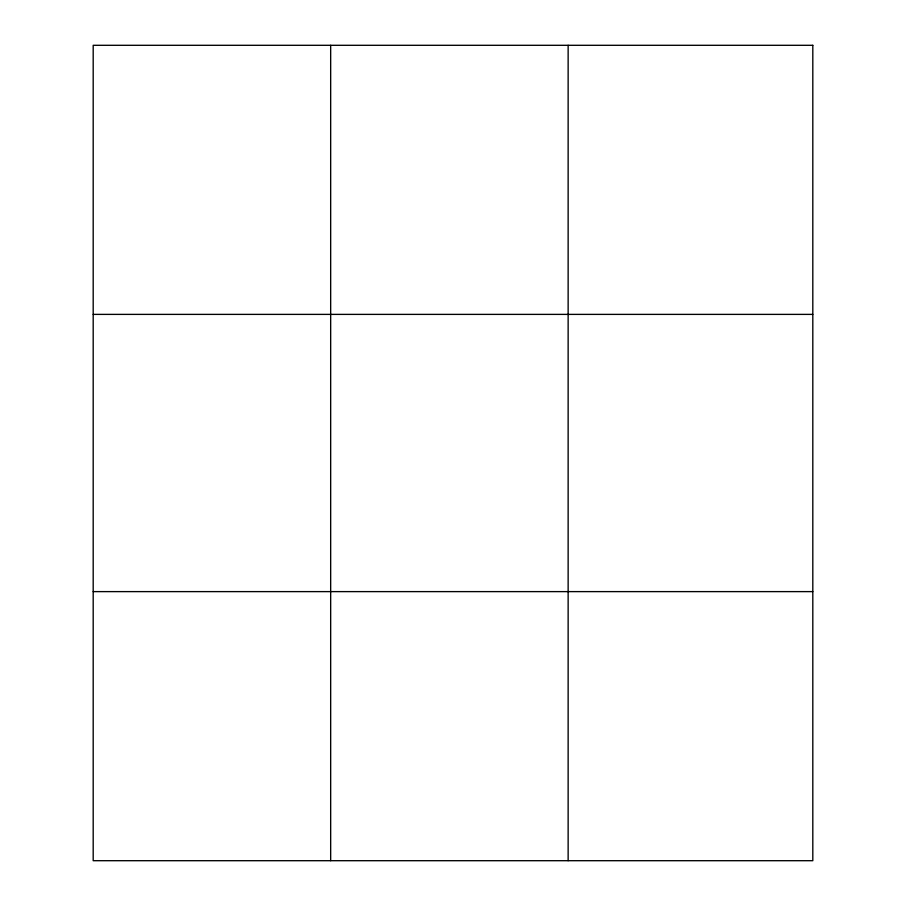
<?xml version="1.0" encoding="UTF-8"?>
<svg xmlns="http://www.w3.org/2000/svg" width="906" height="906" viewBox="0 0 906 906"><rect width="100%" height="100%" fill="white"/><g stroke="black" fill="none" stroke-linecap="round" stroke-linejoin="round"><path stroke-width="1.36" d="M330.667 45.3L330.667 860.7M568.141 45.3L568.141 860.7M93.193 314.382L812.807 314.382M93.193 591.618L812.807 591.618M812.807 45.3L812.807 860.7L93.193 860.7L93.193 45.3L812.807 45.3"/></g></svg>
